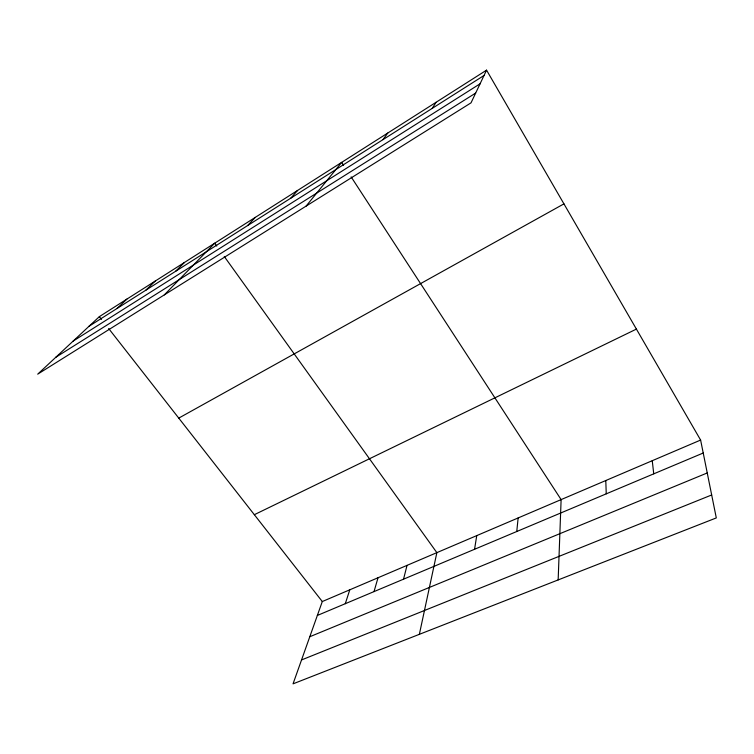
<?xml version="1.0" encoding="UTF-8"?>
<svg xmlns="http://www.w3.org/2000/svg" width="754" height="754" viewBox="0 0 754 754"><rect width="100%" height="100%" fill="white"/><g stroke="black" fill="none" stroke-linecap="round" stroke-linejoin="round"><path stroke-width="1.13" d="M558.158 579.911L561.117 499.61L351.138 176.898M516.763 531.513L518.139 517.951M474.558 549.28L476.745 535.623M419.356 634.331L436.868 552.644L224.258 256.473M403.541 579.176L407.037 565.377M374.012 591.607L378.018 577.762M345.285 603.7L349.781 589.816M700.617 440.063L322.297 601.541L293.042 683.85L716.3 517.923L700.617 440.063L486.556 70.15L99.349 316.642L37.7 374.163L471.024 102.846L486.556 70.15M432.287 108.331L436.048 102.308M382.947 139.66L387.81 133.015M306.096 206.106L341.685 162.374L343.579 165.277M290.771 198.189L297.547 190.47M247.651 225.559L255.267 217.388M164.334 294.871L214.73 243.193L216.775 246.04M175.616 271.289L184.523 262.42M145.852 290.186L155.258 281.044M117.002 308.509L126.879 299.112M89.038 326.256L484.011 75.494M73.195 341.044L480.072 83.798M55.777 357.292L475.661 93.072M178.755 418.112L563.935 203.872M254.334 514.69L636.404 329.102M317.349 615.462L703.218 453.013M309.79 636.734L707.243 472.956M301.534 659.948L711.672 494.973M99.349 316.642L101.498 319.376M108.651 328.518L322.297 601.541M652.248 460.713L653.746 473.842M605.792 480.543L606.244 493.832"/></g></svg>
